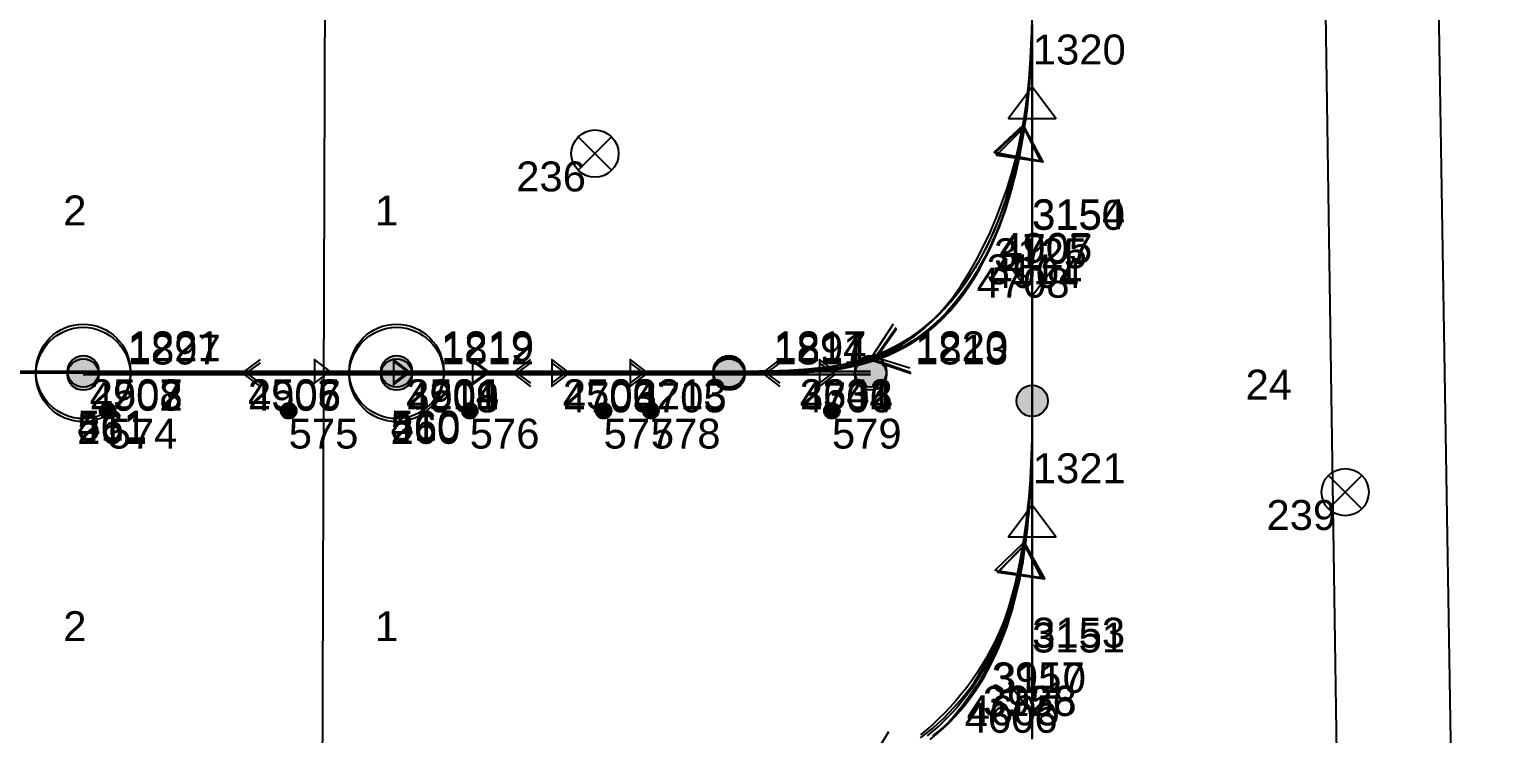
# Model space of a CAD drawing. Header units: millimetres. Extents: x 1508 to 209369, y 3688 to 146097.
# Drawn here: x 175276 to 184650, y 36684 to 41154 of the extents above; entities that cross this region are included whole.
import ezdxf

# ---------------------------------------------------------------- set-up
doc = ezdxf.new("R2010")
doc.units = ezdxf.units.MM
for name, color, linetype, true_color in [('Ndc8_Activity_DuiGao_Erceng', 1, 'Continuous', 0xff0000), ('Ndc8_Activity_DuiGao_ErcengID', 1, 'Continuous', 0xff0000), ('Ndc8_Activity_DuiGao_Sanceng', 1, 'Continuous', 0xff0000), ('Ndc8_Activity_DuiGao_SancengID', 1, 'Continuous', 0xff0000), ('Ndc8_Activity_DuiGao_Yiceng', 1, 'Continuous', 0xff0000), ('Ndc8_Activity_DuiGao_YicengID', 1, 'Continuous', 0xff0000), ('Ndc8_Cluster', 7, 'Continuous', 0x808000), ('Ndc8_Point', 7, 'Continuous', 0x000080), ('Ndc8_PointID', 7, 'Continuous', 0x000080), ('Ndc8_Reflector', 7, 'Continuous', 0x008000), ('Ndc8_ReflectorID', 7, 'Continuous', 0x008000), ('Ndc8_SD2_Bwd_AutoLoadEnabled', 7, 'Continuous', 0x0080c0), ('Ndc8_SD2_Bwd_AutoLoadEnabledID', 7, 'Continuous', 0x0080c0), ('Ndc8_SD2_Bwd_LoadOperation', 5, 'Continuous', 0x0000ff), ('Ndc8_SD2_Bwd_LoadOperationID', 5, 'Continuous', 0x0000ff), ('Ndc8_SD2_Bwd_NoForkAutoAdjust', 5, 'Continuous', 0x0000ff), ('Ndc8_SD2_Bwd_NoForkAutoAdjustID', 5, 'Continuous', 0x0000ff), ('Ndc8_SD2_Forward', 5, 'Continuous', 0x0000ff), ('Ndc8_SD2_ForwardID', 5, 'Continuous', 0x0000ff), ('Ndc8_SD2_Fwd_NoForkAutoAdjust', 5, 'Continuous', 0x0000ff), ('Ndc8_SD2_Fwd_NoForkAutoAdjustID', 5, 'Continuous', 0x0000ff), ('Ndc8_SD2_JiangCha', 5, 'Continuous', 0x0000ff), ('Ndc8_SD2_JiangChaID', 5, 'Continuous', 0x0000ff), ('Ndc8_SD2_Reverse', 5, 'Continuous', 0x0000ff), ('Ndc8_SD2_ReverseID', 5, 'Continuous', 0x0000ff), ('Ndc8_Spot', 1, 'Continuous', 0xff0000), ('Ndc8_SpotID', 1, 'Continuous', 0xff0000), ('Ndc8_Text', 7, 'Continuous', 0x000000)]:
    doc.layers.add(name, color=color, linetype=linetype, true_color=true_color)
doc.styles.add('Ndc8Style', font='arial.ttf', dxfattribs={"height": 0.2})

msp = doc.modelspace()

# ---------------------------------------------------------------- hatches: boundary and pattern name
at = {"layer": 'Ndc8_Point'}
h = msp.add_hatch(color=256, dxfattribs=at)
edge = h.paths.add_edge_path(flags=0)
edge.add_arc((175617, 38983), 100, 0, 360)
h = msp.add_hatch(color=256, dxfattribs=at)
edge = h.paths.add_edge_path(flags=0)
edge.add_arc((175617, 38963), 100, 0, 360)
h = msp.add_hatch(color=256, dxfattribs=at)
edge = h.paths.add_edge_path(flags=0)
edge.add_arc((177607, 38983), 100, 0, 360)
h = msp.add_hatch(color=256, dxfattribs=at)
edge = h.paths.add_edge_path(flags=0)
edge.add_arc((177607, 38963), 100, 0, 360)
h = msp.add_hatch(color=256, dxfattribs=at)
edge = h.paths.add_edge_path(flags=0)
edge.add_arc((179718, 38983), 100, 0, 360)
h = msp.add_hatch(color=256, dxfattribs=at)
edge = h.paths.add_edge_path(flags=0)
edge.add_arc((179718, 38973), 100, 0, 360)
h = msp.add_hatch(color=256, dxfattribs=at)
edge = h.paths.add_edge_path(flags=0)
edge.add_arc((179718, 38963), 100, 0, 360)
h = msp.add_hatch(color=256, dxfattribs=at)
edge = h.paths.add_edge_path(flags=0)
edge.add_arc((180618, 38983), 100, 0, 360)
h = msp.add_hatch(color=256, dxfattribs=at)
edge = h.paths.add_edge_path(flags=0)
edge.add_arc((180618, 38963), 100, 0, 360)
h = msp.add_hatch(color=256, dxfattribs=at)
edge = h.paths.add_edge_path(flags=0)
edge.add_arc((181644, 38796), 100, 0, 360)
at = {"layer": 'Ndc8_Spot'}
h = msp.add_hatch(color=256, dxfattribs=at)
edge = h.paths.add_edge_path(flags=0)
edge.add_arc((175772, 38733), 50, 0, 360)
h = msp.add_hatch(color=256, dxfattribs=at)
edge = h.paths.add_edge_path(flags=0)
edge.add_arc((176922, 38733), 50, 0, 360)
h = msp.add_hatch(color=256, dxfattribs=at)
edge = h.paths.add_edge_path(flags=0)
edge.add_arc((178072, 38733), 50, 0, 360)
h = msp.add_hatch(color=256, dxfattribs=at)
edge = h.paths.add_edge_path(flags=0)
edge.add_arc((178922, 38733), 50, 0, 360)
h = msp.add_hatch(color=256, dxfattribs=at)
edge = h.paths.add_edge_path(flags=0)
edge.add_arc((179222, 38733), 50, 0, 360)
h = msp.add_hatch(color=256, dxfattribs=at)
edge = h.paths.add_edge_path(flags=0)
edge.add_arc((180372, 38733), 50, 0, 360)

# ---------------------------------------------------------------- linework, layer by layer
at = {"layer": 'Ndc8_Activity_DuiGao_Erceng'}
for centre in [(175617, 38983), (177607, 38983)]:
    msp.add_circle(centre, 300, dxfattribs=at)
at = {"layer": 'Ndc8_Activity_DuiGao_Sanceng'}
for centre in [(175617, 38983), (177607, 38983)]:
    msp.add_circle(centre, 300, dxfattribs=at)
at = {"layer": 'Ndc8_Activity_DuiGao_Yiceng'}
for centre in [(175617, 38963), (177607, 38963)]:
    msp.add_circle(centre, 300, dxfattribs=at)
at = {"layer": 'Ndc8_Cluster'}
for points in [[(168672, 56469), (168582, 15163), (184650, 15345), (183955, 57935), (181238, 59038), (177537, 58539)], [(167605, 58247), (167760, 57974), (177198, 55483), (177066, 15865), (183886, 15903), (183257, 58207), (177761, 58246)]]:
    msp.add_lwpolyline(points, close=True, dxfattribs=at)
at = {"layer": 'Ndc8_Point'}
for centre in [(175617, 38983), (175617, 38963), (177607, 38983), (177607, 38963), (179718, 38983), (179718, 38973), (179718, 38963), (180618, 38983), (180618, 38963), (181644, 38796)]:
    msp.add_circle(centre, 100, dxfattribs=at)
at = {"layer": 'Ndc8_Reflector'}
for p, q in [((178973, 40472), (178761, 40260)), ((178761, 40472), (178973, 40260)), ((183738, 38322), (183526, 38110)), ((183526, 38322), (183738, 38110))]:
    msp.add_line(p, q, dxfattribs=at)
for centre in [(178867, 40366), (183632, 38216)]:
    msp.add_circle(centre, 150, dxfattribs=at)
at = {"layer": 'Ndc8_SD2_Bwd_AutoLoadEnabled'}
for points in [[(181642, 41192), (181642, 41147), (181640, 41102), (181639, 41057), (181637, 41011), (181634, 40965), (181632, 40919), (181628, 40872), (181624, 40824), (181624, 40824), (181620, 40776), (181615, 40727), (181609, 40678), (181602, 40628), (181595, 40578), (181587, 40528), (181578, 40477), (181569, 40426), (181558, 40375), (181547, 40324), (181535, 40273), (181521, 40222), (181507, 40171), (181492, 40120), (181492, 40120), (181476, 40070), (181458, 40020), (181440, 39970), (181420, 39920), (181400, 39871), (181378, 39823), (181355, 39776), (181331, 39729), (181305, 39682), (181279, 39637), (181251, 39593), (181222, 39550), (181191, 39508), (181160, 39467), (181160, 39467), (181126, 39427), (181092, 39389), (181056, 39352), (181019, 39316), (180980, 39282), (180940, 39250), (180899, 39219), (180856, 39190), (180812, 39163), (180766, 39137), (180718, 39114), (180669, 39093), (180618, 39074), (180566, 39057), (180566, 39057), (180512, 39042), (180457, 39029), (180400, 39019), (180342, 39010), (180283, 39003), (180223, 38997), (180162, 38992), (180100, 38989), (180037, 38986), (179974, 38985), (179911, 38984), (179847, 38983), (179782, 38983), (179718, 38983)], [(181642, 41188), (181642, 41149), (181641, 41110), (181640, 41070), (181638, 41030), (181636, 40989), (181634, 40947), (181632, 40905), (181632, 40905), (181629, 40863), (181626, 40819), (181622, 40775), (181618, 40731), (181613, 40686), (181608, 40640), (181602, 40594), (181596, 40547), (181589, 40500), (181581, 40453), (181572, 40405), (181563, 40357), (181552, 40308), (181541, 40259), (181541, 40259), (181529, 40210), (181516, 40160), (181502, 40111), (181487, 40061), (181471, 40011), (181453, 39961), (181435, 39912), (181415, 39862), (181393, 39813), (181371, 39764), (181347, 39716), (181321, 39668), (181294, 39621), (181266, 39574), (181266, 39574), (181235, 39528), (181203, 39483), (181170, 39439), (181134, 39397), (181097, 39355), (181057, 39315), (181016, 39277), (180973, 39241), (180928, 39206), (180881, 39174), (180831, 39144), (180780, 39116), (180726, 39091), (180670, 39069), (180670, 39069), (180612, 39050), (180551, 39034), (180489, 39020), (180425, 39008), (180359, 38999), (180291, 38991), (180223, 38985), (180153, 38981), (180082, 38977), (180010, 38975), (179938, 38974), (179865, 38973), (179791, 38973), (179718, 38973)], [(181643, 41187), (181642, 41148), (181641, 41108), (181640, 41068), (181638, 41028), (181636, 40987), (181634, 40945), (181632, 40903), (181632, 40903), (181629, 40860), (181626, 40817), (181622, 40773), (181618, 40728), (181614, 40683), (181609, 40637), (181603, 40591), (181596, 40544), (181589, 40496), (181581, 40449), (181573, 40401), (181563, 40352), (181553, 40303), (181542, 40254), (181542, 40254), (181530, 40205), (181517, 40155), (181503, 40105), (181488, 40055), (181472, 40005), (181454, 39955), (181436, 39906), (181416, 39856), (181394, 39807), (181372, 39758), (181348, 39709), (181322, 39661), (181295, 39614), (181267, 39567), (181267, 39567), (181236, 39521), (181204, 39476), (181171, 39432), (181135, 39389), (181098, 39347), (181059, 39307), (181018, 39268), (180975, 39232), (180930, 39197), (180882, 39165), (180833, 39135), (180781, 39107), (180728, 39082), (180672, 39060), (180672, 39060), (180613, 39041), (180553, 39024), (180490, 39010), (180426, 38998), (180360, 38989), (180292, 38981), (180223, 38975), (180153, 38971), (180082, 38967), (180011, 38965), (179938, 38964), (179865, 38963), (179792, 38963), (179718, 38963)], [(180866, 39004), (180627, 39077), (180764, 39286)], [(180872, 38977), (180636, 39058), (180780, 39262)], [(180875, 38967), (180638, 39048), (180782, 39253)], [(181644, 38796), (181644, 38747), (181644, 38698), (181644, 38650), (181643, 38601), (181643, 38551), (181642, 38502), (181641, 38452), (181639, 38401), (181637, 38351), (181634, 38300), (181631, 38248), (181627, 38195), (181623, 38142), (181617, 38088), (181617, 38088), (181611, 38034), (181604, 37979), (181596, 37923), (181587, 37867), (181577, 37810), (181566, 37754), (181554, 37697), (181540, 37641), (181525, 37585), (181509, 37529), (181491, 37474), (181472, 37419), (181451, 37365), (181428, 37313), (181428, 37313), (181404, 37261), (181378, 37210), (181351, 37161), (181322, 37113), (181292, 37066), (181261, 37020), (181228, 36975), (181194, 36933), (181159, 36891), (181124, 36851), (181087, 36813), (181050, 36776), (181012, 36741), (180973, 36707), (180973, 36707), (180934, 36675)], [(181644, 38796), (181644, 38751), (181644, 38706), (181644, 38661), (181644, 38616), (181643, 38571), (181643, 38526), (181642, 38481), (181641, 38436), (181640, 38390), (181638, 38345), (181636, 38299), (181634, 38254), (181631, 38208), (181628, 38162), (181628, 38162), (181624, 38116), (181620, 38070), (181615, 38023), (181609, 37977), (181603, 37930), (181596, 37884), (181589, 37837), (181580, 37790), (181571, 37743), (181561, 37696), (181551, 37650), (181539, 37603), (181526, 37556), (181513, 37509), (181513, 37509), (181498, 37462), (181482, 37415), (181465, 37369), (181448, 37322), (181428, 37276), (181408, 37230), (181387, 37185), (181364, 37140), (181339, 37096), (181314, 37053), (181287, 37010), (181259, 36968), (181229, 36927), (181198, 36886), (181198, 36886), (181165, 36847), (181130, 36809), (181094, 36772), (181057, 36736), (181017, 36702), (180977, 36669)], [(181644, 38796), (181644, 38745), (181644, 38694), (181644, 38642), (181643, 38591), (181643, 38539), (181642, 38486), (181640, 38434), (181639, 38380), (181636, 38327), (181633, 38272), (181630, 38217), (181626, 38161), (181621, 38104), (181615, 38046), (181615, 38046), (181608, 37987), (181600, 37927), (181591, 37866), (181581, 37805), (181570, 37743), (181557, 37680), (181543, 37618), (181527, 37555), (181510, 37492), (181491, 37429), (181470, 37366), (181447, 37304), (181422, 37242), (181395, 37181), (181395, 37181), (181365, 37120), (181334, 37061), (181300, 37002), (181263, 36945), (181225, 36890), (181184, 36837), (181140, 36785), (181094, 36736), (181046, 36690), (180995, 36646)], [(180847, 36420), (180605, 36482), (180733, 36697)]]:
    msp.add_lwpolyline(points, dxfattribs=at)
at = {"layer": 'Ndc8_SD2_Bwd_LoadOperation'}
for points in [[(176742, 38908), (176642, 38983), (176742, 39058)], [(176742, 38888), (176642, 38963), (176742, 39038)], [(178460, 38908), (178360, 38983), (178460, 39058)], [(178460, 38888), (178360, 38963), (178460, 39038)], [(179718, 38983), (169587, 38983)], [(179718, 38983), (171597, 38983)], [(179718, 38973), (171597, 38973)], [(179718, 38983), (173607, 38983)], [(179718, 38973), (173607, 38973)], [(179718, 38983), (175617, 38983)], [(179718, 38963), (175617, 38963)], [(180618, 38983), (177607, 38983)], [(180618, 38963), (177607, 38963)]]:
    msp.add_lwpolyline(points, dxfattribs=at)
at = {"layer": 'Ndc8_SD2_Bwd_NoForkAutoAdjust'}
for points in [[(180043, 38908), (179943, 38983), (180043, 39058)], [(180043, 38888), (179943, 38963), (180043, 39038)], [(180618, 38983), (179718, 38983)], [(180618, 38963), (179718, 38963)]]:
    msp.add_lwpolyline(points, dxfattribs=at)
at = {"layer": 'Ndc8_SD2_Forward'}
for points in [[(181644, 38796), (181644, 38859), (181644, 38923), (181644, 38986), (181644, 39049), (181644, 39112), (181644, 39176), (181644, 39239), (181644, 39302), (181644, 39366), (181644, 39429), (181644, 39492), (181644, 39556), (181644, 39619), (181644, 39682), (181644, 39682), (181644, 39745), (181644, 39809), (181644, 39872), (181644, 39935), (181644, 39999), (181644, 40062), (181644, 40126), (181644, 40189), (181644, 40252), (181644, 40316), (181644, 40379), (181644, 40442), (181644, 40506), (181644, 40569), (181644, 40569), (181644, 40632), (181644, 40695), (181644, 40759), (181644, 40822), (181644, 40885), (181644, 40949), (181644, 41012), (181644, 41075), (181644, 41139), (181644, 41202)], [(181644, 40790), (181494, 40590), (181794, 40590), (181644, 40790)], [(181644, 36648), (181644, 36711), (181644, 36774), (181644, 36838), (181644, 36901), (181644, 36964), (181644, 37027), (181644, 37027), (181644, 37090), (181644, 37154), (181644, 37217), (181644, 37280), (181644, 37343), (181644, 37406), (181644, 37469), (181644, 37533), (181644, 37596), (181644, 37659), (181644, 37722), (181644, 37785), (181644, 37849), (181644, 37912), (181644, 37912), (181644, 37975), (181644, 38038), (181644, 38101), (181644, 38165), (181644, 38228), (181644, 38291), (181644, 38354), (181644, 38417), (181644, 38480), (181644, 38543), (181644, 38607), (181644, 38670), (181644, 38733), (181644, 38796)], [(181644, 38133), (181494, 37933), (181794, 37933), (181644, 38133)]]:
    msp.add_lwpolyline(points, dxfattribs=at)
at = {"layer": 'Ndc8_SD2_Fwd_NoForkAutoAdjust'}
for points in [[(177185, 38983), (177085, 39058), (177085, 38908), (177185, 38983)], [(177688, 38983), (177588, 39058), (177588, 38908), (177688, 38983)], [(177688, 38973), (177588, 39048), (177588, 38898), (177688, 38973)], [(178190, 38983), (178090, 39058), (178090, 38908), (178190, 38983)], [(178190, 38973), (178090, 39048), (178090, 38898), (178190, 38973)], [(178693, 38983), (178593, 39058), (178593, 38908), (178693, 38983)], [(178693, 38963), (178593, 39038), (178593, 38888), (178693, 38963)], [(179190, 38983), (179090, 39058), (179090, 38908), (179190, 38983)], [(179190, 38963), (179090, 39038), (179090, 38888), (179190, 38963)], [(180393, 38983), (180293, 39058), (180293, 38908), (180393, 38983)], [(180393, 38963), (180293, 39038), (180293, 38888), (180393, 38963)], [(169587, 38983), (179718, 38983)], [(171597, 38983), (179718, 38983)], [(171597, 38973), (179718, 38973)], [(173607, 38983), (179718, 38983)], [(173607, 38973), (179718, 38973)], [(175617, 38983), (179718, 38983)], [(175617, 38963), (179718, 38963)], [(177607, 38983), (179718, 38983)], [(177607, 38963), (179718, 38963)], [(179718, 38983), (180618, 38983)], [(179718, 38963), (180618, 38963)]]:
    msp.add_lwpolyline(points, dxfattribs=at)
at = {"layer": 'Ndc8_SD2_JiangCha'}
for points in [[(179718, 38963), (179809, 38963), (179899, 38964), (179990, 38965), (180079, 38968), (180168, 38974), (180255, 38982), (180341, 38992), (180426, 39007), (180508, 39025), (180589, 39049), (180667, 39077), (180743, 39111), (180817, 39151), (180887, 39198), (180887, 39198), (180954, 39252), (181018, 39313), (181079, 39379), (181137, 39451), (181191, 39527), (181242, 39607), (181291, 39691), (181335, 39778), (181377, 39866), (181415, 39956), (181450, 40047), (181482, 40138), (181510, 40229), (181535, 40319), (181535, 40319), (181557, 40407), (181575, 40494), (181591, 40579), (181604, 40663), (181615, 40745), (181624, 40827), (181630, 40908), (181635, 40987), (181639, 41066), (181641, 41145), (181643, 41223)], [(179718, 38983), (179788, 38983), (179857, 38983), (179927, 38984), (179996, 38985), (180064, 38987), (180131, 38990), (180198, 38994), (180264, 39000), (180328, 39007), (180392, 39016), (180453, 39027), (180514, 39040), (180572, 39055), (180629, 39073), (180629, 39073), (180683, 39094), (180736, 39118), (180786, 39144), (180835, 39172), (180882, 39202), (180927, 39235), (180970, 39269), (181011, 39305), (181051, 39343), (181089, 39382), (181125, 39423), (181159, 39465), (181192, 39508), (181224, 39552), (181224, 39552), (181253, 39596), (181282, 39642), (181309, 39688), (181334, 39734), (181358, 39782), (181381, 39829), (181402, 39878), (181423, 39926), (181442, 39975), (181460, 40024), (181476, 40073), (181492, 40123), (181507, 40172), (181520, 40222), (181520, 40222), (181533, 40271), (181545, 40321), (181556, 40370), (181566, 40419), (181575, 40468), (181584, 40516), (181592, 40564), (181599, 40612), (181605, 40659), (181611, 40706), (181616, 40753), (181621, 40798), (181625, 40843), (181629, 40888), (181629, 40888), (181632, 40931), (181634, 40974), (181636, 41017), (181638, 41058), (181640, 41099), (181641, 41140), (181642, 41180)], [(179718, 38973), (179799, 38973), (179879, 38973), (179958, 38974), (180038, 38976), (180116, 38979), (180194, 38983), (180270, 38989), (180345, 38996), (180418, 39006), (180490, 39018), (180560, 39033), (180627, 39051), (180692, 39073), (180755, 39098), (180755, 39098), (180815, 39126), (180872, 39158), (180927, 39194), (180979, 39233), (181029, 39274), (181076, 39319), (181121, 39366), (181163, 39416), (181204, 39468), (181241, 39522), (181277, 39577), (181311, 39635), (181342, 39693), (181372, 39753), (181372, 39753), (181400, 39814), (181425, 39876), (181449, 39939), (181471, 40002), (181492, 40066), (181510, 40130), (181528, 40194), (181543, 40259), (181558, 40323), (181570, 40388), (181582, 40452), (181592, 40515), (181601, 40578), (181609, 40640), (181609, 40640), (181616, 40702), (181622, 40763), (181627, 40823), (181631, 40882), (181635, 40941), (181638, 41000), (181640, 41058), (181641, 41115), (181642, 41172)], [(181585, 40545), (181402, 40375), (181697, 40321), (181585, 40545)], [(181588, 40541), (181408, 40368), (181704, 40320), (181588, 40541)], [(181595, 40533), (181417, 40357), (181714, 40313), (181595, 40533)], [(180934, 36655), (180971, 36684), (180971, 36684), (181008, 36714), (181044, 36746), (181080, 36779), (181115, 36814), (181149, 36851), (181183, 36888), (181215, 36928), (181247, 36969), (181277, 37012), (181306, 37057), (181334, 37104), (181361, 37152), (181387, 37202), (181411, 37254), (181411, 37254), (181434, 37308), (181455, 37363), (181475, 37420), (181494, 37478), (181511, 37537), (181527, 37597), (181542, 37658), (181555, 37718), (181568, 37779), (181579, 37840), (181589, 37900), (181598, 37960), (181606, 38019), (181613, 38077), (181613, 38077), (181619, 38133), (181625, 38189), (181629, 38243), (181633, 38297), (181636, 38349), (181638, 38401), (181640, 38452), (181642, 38502), (181643, 38552), (181643, 38601), (181644, 38650), (181644, 38699), (181644, 38748), (181644, 38796)], [(181008, 36656), (181046, 36687), (181083, 36720), (181119, 36754), (181119, 36754), (181153, 36789), (181186, 36827), (181218, 36866), (181248, 36906), (181277, 36947), (181304, 36990), (181331, 37034), (181355, 37079), (181379, 37125), (181401, 37172), (181423, 37219), (181443, 37267), (181461, 37316), (181479, 37366), (181479, 37366), (181496, 37415), (181511, 37466), (181525, 37516), (181539, 37567), (181551, 37618), (181562, 37669), (181573, 37721), (181582, 37772), (181591, 37824), (181599, 37876), (181606, 37928), (181612, 37979), (181618, 38031), (181623, 38083), (181623, 38083), (181627, 38134), (181631, 38186), (181634, 38237), (181636, 38288), (181638, 38339), (181640, 38390), (181641, 38441), (181642, 38492), (181643, 38543), (181644, 38593), (181644, 38644), (181644, 38695), (181644, 38745), (181644, 38796)], [(181014, 36669), (181052, 36699), (181089, 36731), (181125, 36764), (181125, 36764), (181159, 36798), (181191, 36835), (181223, 36872), (181253, 36912), (181282, 36952), (181309, 36994), (181336, 37037), (181361, 37081), (181384, 37126), (181407, 37172), (181428, 37219), (181448, 37266), (181467, 37315), (181485, 37364), (181485, 37364), (181501, 37414), (181516, 37464), (181530, 37515), (181543, 37566), (181555, 37618), (181567, 37670), (181577, 37722), (181586, 37774), (181594, 37827), (181602, 37879), (181608, 37931), (181614, 37984), (181619, 38036), (181624, 38088), (181624, 38088), (181628, 38140), (181631, 38191), (181634, 38242), (181637, 38293), (181639, 38344), (181640, 38395), (181642, 38445), (181642, 38496), (181643, 38546), (181644, 38596), (181644, 38646), (181644, 38696), (181644, 38746), (181644, 38796)], [(181588, 37895), (181408, 37721), (181704, 37674), (181588, 37895)], [(181600, 37885), (181423, 37708), (181721, 37666), (181600, 37885)], [(181602, 37886), (181427, 37707), (181724, 37668), (181602, 37886)]]:
    msp.add_lwpolyline(points, dxfattribs=at)
at = {"layer": 'Ndc8_SD2_Reverse'}
for points in [[(181644, 41170), (181644, 41134), (181644, 41097), (181644, 41059), (181644, 41021), (181644, 40983), (181644, 40944), (181644, 40944), (181644, 40904), (181644, 40864), (181644, 40824), (181644, 40783), (181644, 40742), (181644, 40701), (181643, 40660), (181643, 40619), (181643, 40578), (181643, 40538), (181643, 40497), (181643, 40457), (181643, 40418), (181643, 40380), (181643, 40380), (181643, 40342), (181643, 40304), (181643, 40267), (181643, 40231), (181643, 40194), (181643, 40158), (181643, 40122), (181643, 40085), (181643, 40049), (181643, 40011), (181643, 39974), (181643, 39936), (181643, 39896), (181643, 39856), (181643, 39856), (181643, 39816), (181643, 39774), (181643, 39731), (181643, 39688), (181643, 39645), (181643, 39601), (181644, 39557), (181644, 39514), (181644, 39470), (181644, 39427), (181644, 39385), (181644, 39343), (181644, 39303), (181644, 39263), (181644, 39263), (181644, 39225), (181644, 39187), (181644, 39151), (181644, 39116), (181644, 39081), (181644, 39047), (181644, 39014), (181644, 38982), (181644, 38950), (181644, 38919), (181644, 38888), (181644, 38857), (181644, 38827), (181644, 38796)], [(181794, 39660), (181644, 39460), (181494, 39660)], [(181644, 38796), (181644, 38759), (181644, 38723), (181644, 38686), (181644, 38649), (181644, 38611), (181644, 38573), (181644, 38534), (181644, 38494), (181644, 38453), (181644, 38411), (181644, 38367), (181644, 38323), (181644, 38277), (181644, 38229), (181644, 38229), (181644, 38180), (181644, 38129), (181644, 38077), (181644, 38023), (181644, 37968), (181644, 37912), (181644, 37855), (181643, 37797), (181643, 37738), (181643, 37679), (181643, 37619), (181643, 37559), (181643, 37499), (181643, 37438), (181643, 37438), (181643, 37378), (181643, 37317), (181643, 37257), (181643, 37197), (181643, 37138), (181643, 37080), (181644, 37022), (181644, 36966), (181644, 36910), (181644, 36856), (181644, 36804), (181644, 36753), (181644, 36704), (181644, 36656)], [(181794, 37005), (181644, 36805), (181494, 37005)]]:
    msp.add_lwpolyline(points, dxfattribs=at)
at = {"layer": 'Ndc8_Spot'}
for centre in [(175772, 38733), (176922, 38733), (178072, 38733), (178922, 38733), (179222, 38733), (180372, 38733)]:
    msp.add_circle(centre, 50, dxfattribs=at)

# ---------------------------------------------------------------- texts
at = {"layer": 'Ndc8_Activity_DuiGao_ErcengID', "style": 'Ndc8Style'}
for s, p in [('411', (175579, 38543)), ('410', (177569, 38543))]:
    msp.add_text(s, height=190, dxfattribs=at).set_placement(p)
at = {"layer": 'Ndc8_Activity_DuiGao_SancengID', "style": 'Ndc8Style'}
for s, p in [('561', (175579, 38543)), ('560', (177569, 38543))]:
    msp.add_text(s, height=190, dxfattribs=at).set_placement(p)
at = {"layer": 'Ndc8_Activity_DuiGao_YicengID', "style": 'Ndc8Style'}
for s, p in [('261', (175579, 38523)), ('260', (177569, 38523))]:
    msp.add_text(s, height=190, dxfattribs=at).set_placement(p)
at = {"layer": 'Ndc8_PointID', "style": 'Ndc8Style'}
for s, p in [('1320', (181648, 40932)), ('1221', (175900, 39047)), ('1897', (175900, 39027)), ('1219', (177890, 39047)), ('1812', (177890, 39027)), ('1217', (180001, 39047)), ('1894', (180001, 39037)), ('1811', (180001, 39027)), ('1220', (180901, 39047)), ('1813', (180901, 39027)), ('1321', (181648, 38273))]:
    msp.add_text(s, height=190, dxfattribs=at).set_placement(p)
at = {"layer": 'Ndc8_ReflectorID', "style": 'Ndc8Style'}
for s, p in [('236', (178367, 40126)), ('239', (183132, 37976))]:
    msp.add_text(s, height=190, dxfattribs=at).set_placement(p)
at = {"layer": 'Ndc8_SD2_Bwd_AutoLoadEnabledID', "style": 'Ndc8Style'}
for s, p in [('4905', (181435, 39672)), ('4707', (181436, 39666)), ('3111', (181355, 39536)), ('3957', (181387, 36945)), ('3110', (181395, 36941)), ('4605', (181228, 36735))]:
    msp.add_text(s, height=190, dxfattribs=at).set_placement(p)
at = {"layer": 'Ndc8_SD2_Bwd_LoadOperationID', "style": 'Ndc8Style'}
for s, p in [('4902', (175658, 38733)), ('2507', (175658, 38743)), ('4906', (176663, 38733)), ('2506', (176663, 38743)), ('4908', (177668, 38723)), ('3211', (177668, 38743)), ('4705', (179113, 38723)), ('3213', (179113, 38743))]:
    msp.add_text(s, height=190, dxfattribs=at).set_placement(p)
at = {"layer": 'Ndc8_SD2_Bwd_NoForkAutoAdjustID', "style": 'Ndc8Style'}
for s, p in [('4706', (180168, 38723)), ('3341', (180168, 38743))]:
    msp.add_text(s, height=190, dxfattribs=at).set_placement(p)
at = {"layer": 'Ndc8_SD2_ForwardID', "style": 'Ndc8Style'}
for s, p in [('3154', (181644, 39886)), ('3153', (181644, 37229))]:
    msp.add_text(s, height=190, dxfattribs=at).set_placement(p)
at = {"layer": 'Ndc8_SD2_Fwd_NoForkAutoAdjustID', "style": 'Ndc8Style'}
for s, p in [('4903', (175658, 38733)), ('2508', (175658, 38743)), ('4907', (176663, 38733)), ('2505', (176663, 38743)), ('4909', (177668, 38723)), ('2504', (177668, 38743)), ('4703', (178663, 38723)), ('2500', (178663, 38743)), ('4704', (180168, 38723)), ('2632', (180168, 38743))]:
    msp.add_text(s, height=190, dxfattribs=at).set_placement(p)
at = {"layer": 'Ndc8_SD2_JiangChaID', "style": 'Ndc8Style'}
for s, p in [('3125', (181402, 39638)), ('4904', (181372, 39513)), ('4708', (181291, 39451)), ('3126', (181331, 36794)), ('3958', (181336, 36797)), ('4606', (181215, 36688))]:
    msp.add_text(s, height=190, dxfattribs=at).set_placement(p)
at = {"layer": 'Ndc8_SD2_ReverseID', "style": 'Ndc8Style'}
for s, p in [('3150', (181643, 39882)), ('3151', (181643, 37198))]:
    msp.add_text(s, height=190, dxfattribs=at).set_placement(p)
at = {"layer": 'Ndc8_SpotID', "style": 'Ndc8Style'}
for s, p in [('574', (175772, 38493)), ('575', (176922, 38493)), ('576', (178072, 38493)), ('577', (178922, 38493)), ('578', (179222, 38493)), ('579', (180372, 38493))]:
    msp.add_text(s, height=190, dxfattribs=at).set_placement(p)
at = {"layer": 'Ndc8_Text', "char_height": 190, "attachment_point": 1, "style": 'Ndc8Style'}
for s, insert, width in [('2', (175490, 40100), 322), ('1', (177470, 40100), 323), ('24', (182999, 38994), 644), ('2', (175490, 37460), 322), ('1', (177470, 37460), 323)]:
    msp.add_mtext(s, dxfattribs=dict(at, insert=insert, width=width))

doc.saveas('drawing.dxf')
